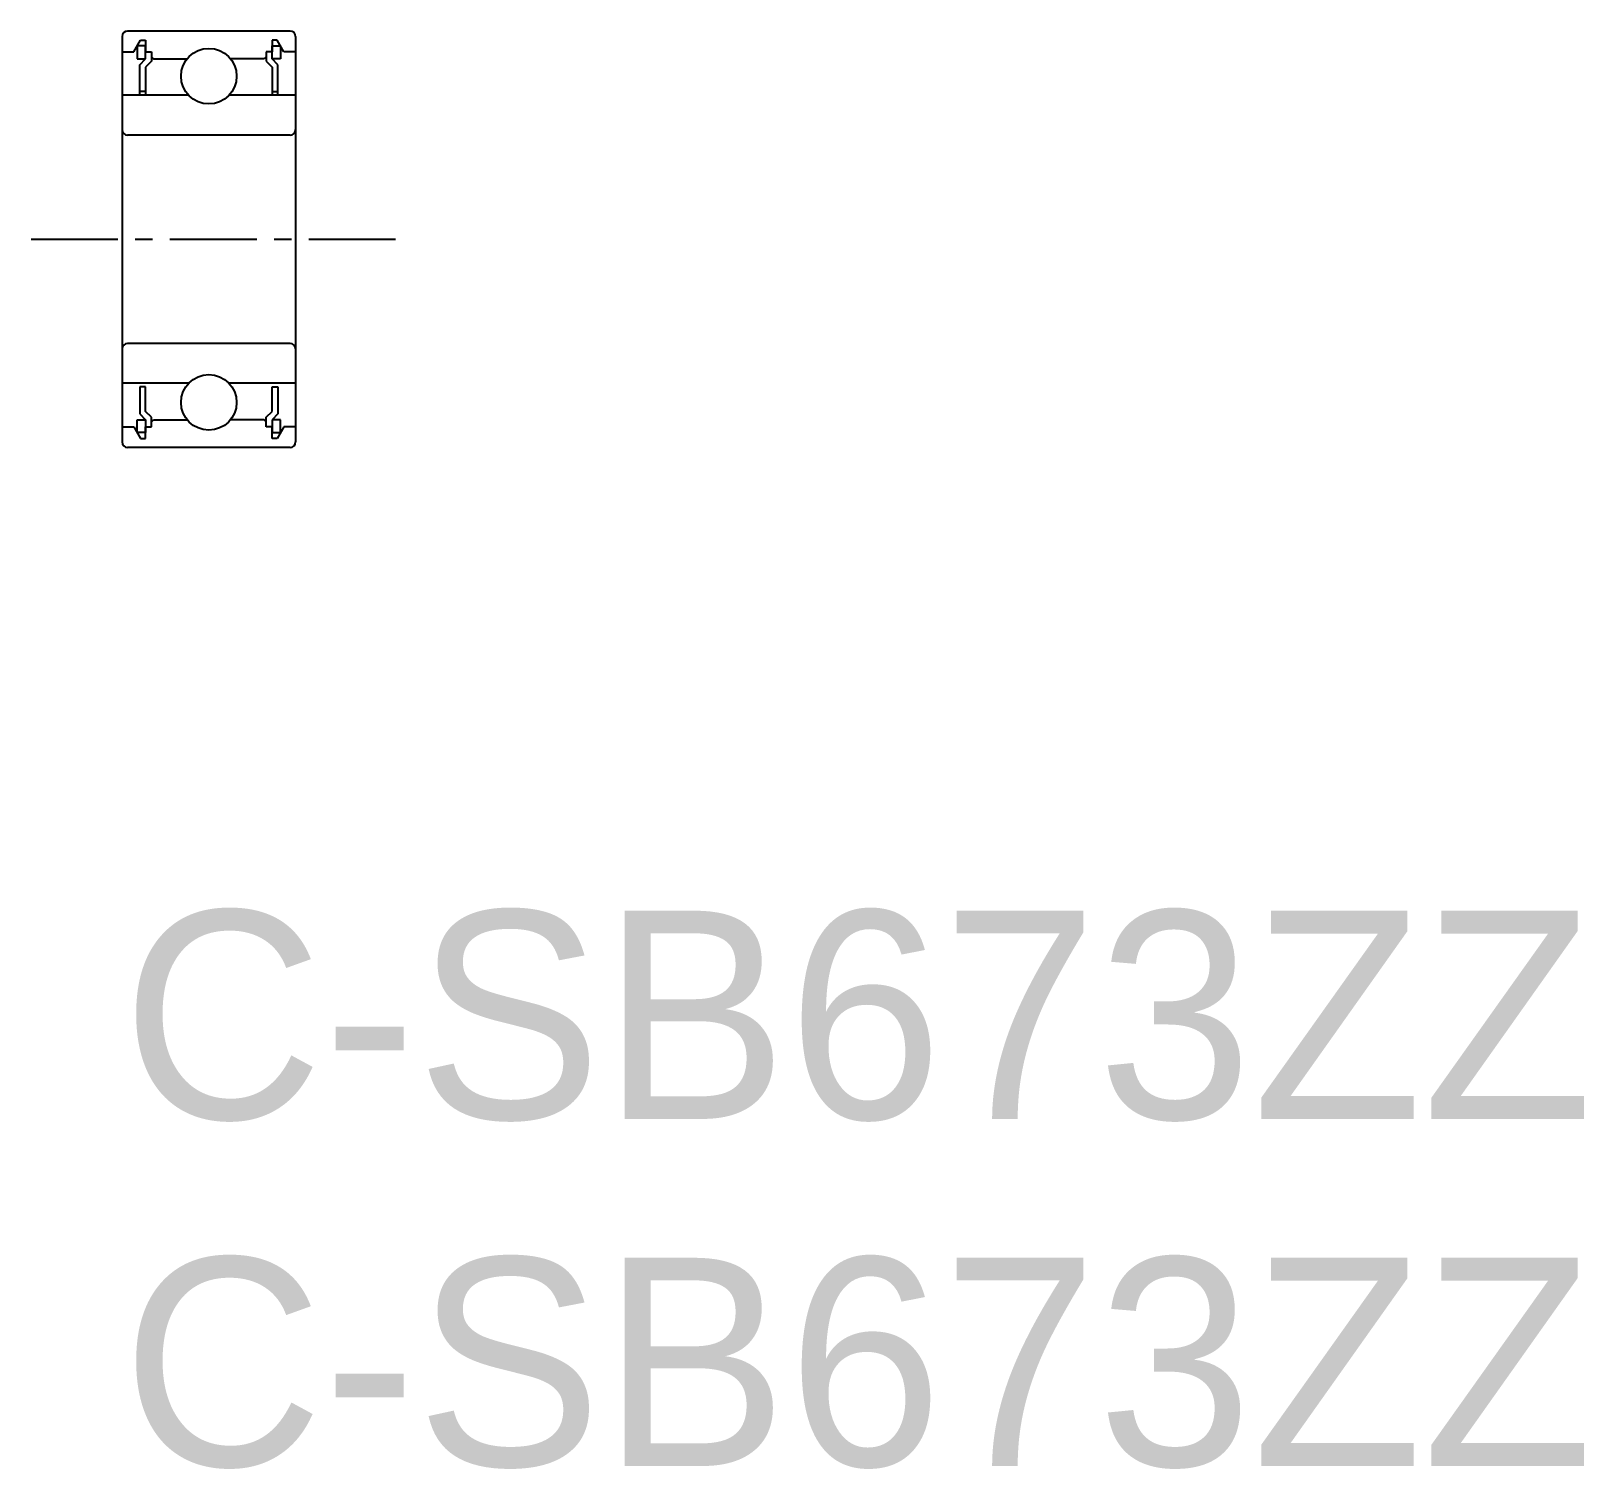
# Model space of a CAD drawing. Extents: x 113.3 to 135.7, y -21.1 to -0.4.
import ezdxf

# ---------------------------------------------------------------- set-up
doc = ezdxf.new("R2010")
doc.units = 0
doc.linetypes.add('CENTER', pattern=[2, 1.25, -0.25, 0.25, -0.25])
doc.layers.get('0').update_dxf_attribs({"linetype": 'CONTINUOUS'})
doc.layers.add('CENTER', color=1, linetype='CENTER')

msp = doc.modelspace()

# ---------------------------------------------------------------- linework, layer by layer
for p, q in [((117.02, -0.386), (114.68, -0.386)), ((114.6, -0.466), (114.6, -6.306)), ((114.77, -0.686), (114.868, -0.516)), ((114.819, -0.601), (114.819, -0.786)), ((114.94, -0.601), (114.819, -0.601)), ((114.868, -0.516), (114.94, -0.516)), ((114.94, -0.516), (114.94, -0.686)), ((114.94, -0.786), (114.94, -0.601)), ((116.832, -0.516), (116.76, -0.516)), ((116.76, -0.516), (116.76, -0.686)), ((116.76, -0.601), (116.881, -0.601)), ((116.76, -0.786), (116.76, -0.601)), ((116.93, -0.686), (116.832, -0.516)), ((116.881, -0.601), (116.881, -0.786)), ((117.1, -0.466), (117.1, -6.306)), ((114.6, -0.686), (114.77, -0.686)), ((114.819, -0.786), (114.94, -0.786)), ((114.855, -0.871), (114.94, -0.786)), ((114.855, -1.311), (114.855, -0.871)), ((114.94, -0.686), (115.025, -0.686)), ((115.025, -0.822), (114.94, -0.907)), ((115.025, -0.686), (115.025, -0.822)), ((115.025, -0.756), (115.055, -0.786)), ((115.055, -0.786), (115.538, -0.786)), ((116.645, -0.786), (116.162, -0.786)), ((116.675, -0.756), (116.645, -0.786)), ((116.675, -0.686), (116.675, -0.822)), ((116.76, -0.686), (116.675, -0.686)), ((116.675, -0.822), (116.76, -0.907)), ((116.845, -0.871), (116.76, -0.786)), ((116.881, -0.786), (116.76, -0.786)), ((116.845, -1.311), (116.845, -0.871)), ((117.1, -0.686), (116.93, -0.686)), ((114.94, -0.907), (114.94, -1.311)), ((116.76, -0.907), (116.76, -1.311)), ((115.56, -1.311), (114.6, -1.311)), ((114.94, -1.259), (114.855, -1.259)), ((117.1, -1.311), (116.141, -1.311)), ((116.76, -1.259), (116.845, -1.259)), ((117.02, -1.886), (114.68, -1.886)), ((117.02, -4.886), (114.68, -4.886)), ((115.56, -5.461), (114.6, -5.461)), ((114.855, -5.514), (114.855, -5.901)), ((114.94, -5.514), (114.855, -5.514)), ((114.94, -5.866), (114.94, -5.514)), ((117.1, -5.461), (116.141, -5.461)), ((116.76, -5.514), (116.845, -5.514)), ((116.76, -5.866), (116.76, -5.514)), ((116.845, -5.514), (116.845, -5.901)), ((114.819, -5.986), (114.94, -5.986)), ((114.819, -6.171), (114.819, -5.986)), ((114.855, -5.901), (114.94, -5.986)), ((115.025, -5.951), (114.94, -5.866)), ((114.94, -5.986), (114.94, -6.171)), ((115.025, -6.086), (115.025, -5.951)), ((115.025, -6.016), (115.055, -5.986)), ((115.055, -5.986), (115.538, -5.986)), ((116.645, -5.986), (116.162, -5.986)), ((116.675, -6.016), (116.645, -5.986)), ((116.675, -5.951), (116.76, -5.866)), ((116.675, -6.086), (116.675, -5.951)), ((116.845, -5.901), (116.76, -5.986)), ((116.881, -5.986), (116.76, -5.986)), ((116.76, -5.986), (116.76, -6.171)), ((116.881, -6.171), (116.881, -5.986)), ((114.6, -6.086), (114.77, -6.086)), ((114.77, -6.086), (114.868, -6.256)), ((114.94, -6.171), (114.819, -6.171)), ((114.868, -6.256), (114.94, -6.256)), ((114.94, -6.086), (115.025, -6.086)), ((114.94, -6.256), (114.94, -6.086)), ((116.76, -6.086), (116.675, -6.086)), ((116.76, -6.256), (116.76, -6.086)), ((116.76, -6.171), (116.881, -6.171)), ((116.832, -6.256), (116.76, -6.256)), ((116.93, -6.086), (116.832, -6.256)), ((117.1, -6.086), (116.93, -6.086)), ((117.02, -6.386), (114.68, -6.386)), ((115.85, -6.386), (115.85, -6.386)), ((116.435, -6.386), (116.435, -6.386))]:
    msp.add_line(p, q)
for centre in [(115.85, -1.036), (115.85, -5.736)]:
    msp.add_circle(centre, 0.4)
for centre, start, end in [((114.68, -0.466), 90, 180), ((117.02, -0.466), 0, 90), ((114.68, -1.806), 180, 270), ((117.02, -1.806), 270, 0), ((114.68, -4.966), 90, 180), ((117.02, -4.966), 0, 90), ((114.68, -6.306), 180, 270), ((117.02, -6.306), 270, 0)]:
    msp.add_arc(centre, 0.08, start, end)
at = {"layer": 'CENTER', "color": 1, "linetype": 'CENTER'}
msp.add_line((113.29, -3.386), (118.723, -3.386), dxfattribs=at)

# ---------------------------------------------------------------- texts
at = {"color": 7, "linetype": 'CONTINUOUS'}
for p in [(114.6, -16.058), (114.6, -21.058)]:
    msp.add_text('C-SB673ZZ', height=3, dxfattribs=at).set_placement(p)

doc.saveas('drawing.dxf')
